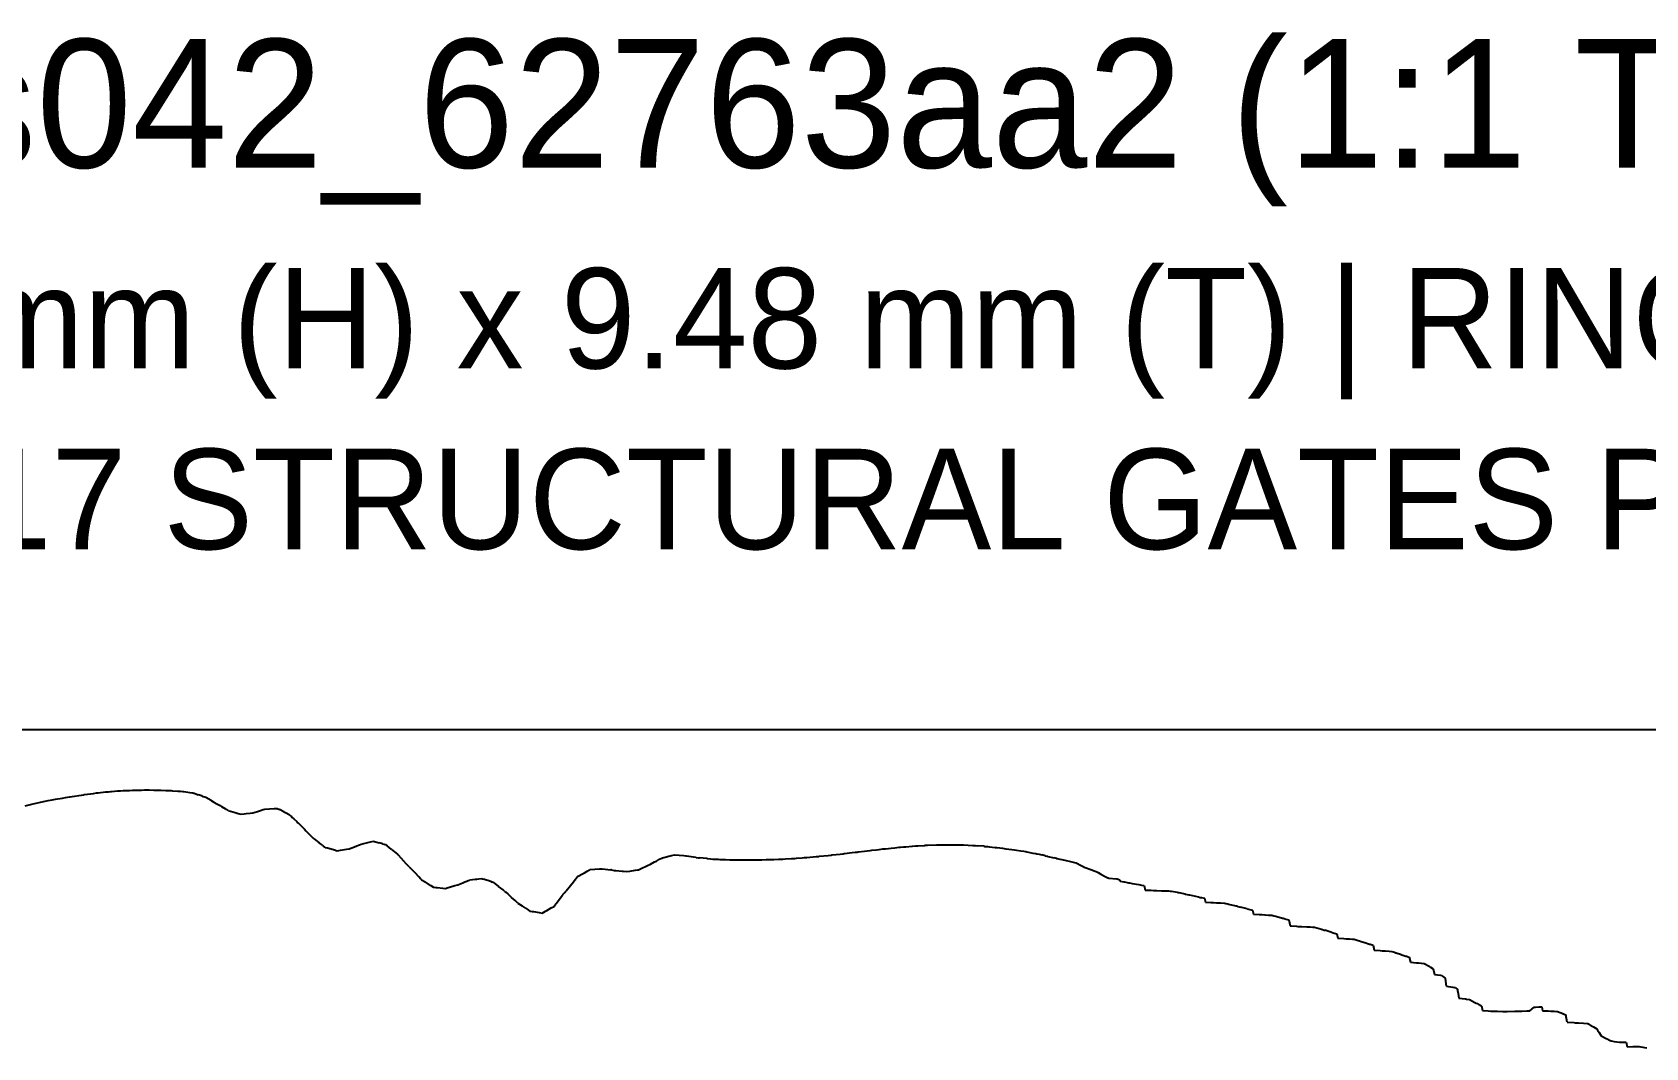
# Model space of a CAD drawing. Extents: x -19 to 227, y -64 to 33.
# Drawn here: x 61.13 to 101.32, y 7.3 to 32.58 of the extents above; entities that cross this region are included whole.
import ezdxf

# ---------------------------------------------------------------- set-up
doc = ezdxf.new("R2010")
doc.units = 0

msp = doc.modelspace()

# ---------------------------------------------------------------- linework, layer by layer
at = {"layer": 'BOUNDING_BOX'}
msp.add_line((153.6264, 15.2101), (-19.1476, 15.2101), dxfattribs=at)
at = {"layer": 'MIDPLANE_Z0_OUTLINE'}
for p, q in [((62.7742, 13.6446), (62.9547, 13.6641)), ((62.9547, 13.6641), (63.0259, 13.6717)), ((63.0259, 13.6717), (63.0815, 13.6757)), ((63.0815, 13.6757), (63.1071, 13.6775)), ((63.1071, 13.6775), (63.2547, 13.6886)), ((63.2547, 13.6886), (63.3259, 13.694)), ((63.3259, 13.694), (63.3924, 13.697)), ((63.3924, 13.697), (63.4282, 13.6986)), ((63.4282, 13.6986), (63.5547, 13.7046)), ((63.5547, 13.7046), (63.6259, 13.708)), ((63.6259, 13.708), (63.6969, 13.7094)), ((63.6969, 13.7094), (63.7399, 13.7103)), ((63.7399, 13.7103), (63.8547, 13.7127)), ((63.8547, 13.7127), (63.9259, 13.7142)), ((63.9259, 13.7142), (63.9974, 13.7138)), ((63.9974, 13.7138), (64.0431, 13.7135)), ((64.0431, 13.7135), (64.1547, 13.7128)), ((64.1547, 13.7128), (64.2259, 13.7123)), ((64.2259, 13.7123), (64.2949, 13.7101)), ((64.2949, 13.7101), (64.3383, 13.7087)), ((64.3383, 13.7087), (64.4547, 13.7047)), ((64.4547, 13.7047), (64.5259, 13.7023)), ((64.5259, 13.7023), (64.5893, 13.6985)), ((64.5893, 13.6985), (64.6259, 13.6963)), ((64.6259, 13.6963), (64.7547, 13.6881)), ((64.7547, 13.6881), (64.8259, 13.6836)), ((64.8259, 13.6836), (64.8774, 13.6769)), ((64.8774, 13.6769), (64.9031, 13.6735)), ((64.9031, 13.6735), (65.0547, 13.6528)), ((60.9494, 13.3198), (61.1547, 13.368)), ((61.1547, 13.368), (61.2259, 13.3847)), ((61.2259, 13.3847), (61.2999, 13.4)), ((61.2999, 13.4), (61.3373, 13.4076)), ((61.3373, 13.4076), (61.4547, 13.4328)), ((61.4547, 13.4328), (61.5259, 13.4481)), ((61.5259, 13.4481), (61.6226, 13.4659)), ((61.6226, 13.4659), (61.7118, 13.4822)), ((61.7118, 13.4822), (61.7547, 13.4904)), ((61.7547, 13.4904), (61.8259, 13.5041)), ((61.8259, 13.5041), (61.8825, 13.5133)), ((61.8825, 13.5133), (61.9543, 13.5251)), ((61.9543, 13.5251), (62.0547, 13.5415)), ((62.0547, 13.5415), (62.0743, 13.5447)), ((62.0743, 13.5447), (62.1202, 13.5525)), ((62.1202, 13.5525), (62.1259, 13.5534)), ((62.1259, 13.5534), (62.3449, 13.5861)), ((62.3449, 13.5861), (62.3547, 13.5876)), ((62.3547, 13.5876), (62.4136, 13.5963)), ((62.4158, 13.5967), (62.4136, 13.5963)), ((62.4259, 13.5982), (62.4158, 13.5967)), ((62.4259, 13.5982), (62.4277, 13.5985)), ((62.4277, 13.5985), (62.4282, 13.5985)), ((62.4282, 13.5985), (62.6547, 13.6299)), ((62.6547, 13.6299), (62.7259, 13.6397)), ((62.7259, 13.6397), (62.7609, 13.6432)), ((62.7609, 13.6432), (62.7742, 13.6446)), ((65.0547, 13.6528), (65.1259, 13.643)), ((65.1259, 13.643), (65.1511, 13.6345)), ((65.1511, 13.6345), (65.1608, 13.6312)), ((65.1608, 13.6312), (65.2036, 13.6162)), ((65.2036, 13.6162), (65.2608, 13.5963)), ((65.3547, 13.5654), (65.2608, 13.5963)), ((65.3547, 13.5654), (65.385, 13.5554)), ((65.385, 13.5554), (65.4232, 13.5425)), ((65.4232, 13.5425), (65.4259, 13.5415)), ((65.4259, 13.5415), (65.4553, 13.5251)), ((65.583, 13.4534), (65.4553, 13.5251)), ((65.583, 13.4534), (65.6547, 13.4124)), ((65.6547, 13.4124), (65.7259, 13.3716)), ((65.7259, 13.3716), (65.7585, 13.3526)), ((65.7585, 13.3526), (65.7735, 13.3439)), ((65.7735, 13.3439), (65.8061, 13.3244)), ((65.8061, 13.3244), (65.8531, 13.2963)), ((65.9547, 13.239), (65.8531, 13.2963)), ((65.9547, 13.239), (65.9636, 13.234)), ((65.9636, 13.234), (65.9791, 13.2251)), ((66.0259, 13.198), (65.9791, 13.2251)), ((66.0259, 13.198), (66.0693, 13.1857)), ((66.0693, 13.1857), (66.183, 13.1534)), ((66.183, 13.1534), (66.2547, 13.1321)), ((66.2547, 13.1321), (66.3259, 13.1109)), ((66.3259, 13.1109), (66.4066, 13.1209)), ((66.4066, 13.1209), (66.4566, 13.127)), ((66.4566, 13.127), (66.5547, 13.1381)), ((66.5547, 13.1381), (66.6259, 13.1462)), ((66.6259, 13.1462), (66.7398, 13.1812)), ((66.7398, 13.1812), (66.8422, 13.2126)), ((66.8422, 13.2126), (66.8547, 13.2163)), ((66.8547, 13.2163), (66.8839, 13.2251)), ((66.8839, 13.2251), (66.9215, 13.2363)), ((66.9215, 13.2363), (66.9259, 13.2376)), ((66.9259, 13.2376), (67.1547, 13.2499)), ((67.1547, 13.2499), (67.1809, 13.2513)), ((67.1809, 13.2513), (67.221, 13.253)), ((67.221, 13.253), (67.2259, 13.2532)), ((67.2259, 13.2532), (67.2843, 13.2251)), ((67.3994, 13.1698), (67.2843, 13.2251)), ((67.3994, 13.1698), (67.4547, 13.142)), ((67.4547, 13.142), (67.5259, 13.1062)), ((67.5259, 13.1062), (67.5615, 13.0729)), ((67.5615, 13.0729), (67.5826, 13.053)), ((67.5826, 13.053), (67.605, 13.0312)), ((67.605, 13.0312), (67.641, 12.9963)), ((67.641, 12.9963), (67.7192, 12.9251)), ((67.7192, 12.9251), (67.7378, 12.9082)), ((67.7378, 12.9082), (67.7547, 12.8922)), ((67.7547, 12.8922), (67.8259, 12.825)), ((67.8259, 12.825), (67.8628, 12.7866)), ((67.8628, 12.7866), (67.8889, 12.7593)), ((67.8889, 12.7593), (67.9123, 12.7342)), ((67.9123, 12.7342), (67.9476, 12.6963)), ((67.9476, 12.6963), (68.0184, 12.6251)), ((68.0184, 12.6251), (68.0365, 12.6069)), ((68.0365, 12.6069), (68.0547, 12.5881)), ((68.0547, 12.5881), (68.1259, 12.5141)), ((68.1259, 12.5141), (68.1669, 12.4831)), ((68.1669, 12.4831), (68.193, 12.4634)), ((68.193, 12.4634), (68.2338, 12.4312)), ((68.2338, 12.4312), (68.2779, 12.3963)), ((68.3547, 12.34), (68.2779, 12.3963)), ((68.3547, 12.34), (68.3633, 12.3337)), ((68.3633, 12.3337), (68.3744, 12.3251)), ((68.4259, 12.2851), (68.3744, 12.3251)), ((68.4259, 12.2851), (68.4796, 12.2708)), ((68.4796, 12.2708), (68.575, 12.2454)), ((68.575, 12.2454), (68.6547, 12.221)), ((68.6547, 12.221), (68.7259, 12.199)), ((68.7259, 12.199), (68.8074, 12.2147)), ((68.8074, 12.2147), (68.8531, 12.2235)), ((68.8531, 12.2235), (68.9547, 12.2398)), ((68.9547, 12.2398), (69.0259, 12.2512)), ((69.0259, 12.2512), (69.1561, 12.3022)), ((69.1561, 12.3022), (69.2145, 12.3251)), ((69.2145, 12.3251), (69.2547, 12.3408)), ((69.2547, 12.3408), (69.2806, 12.351)), ((69.2806, 12.351), (69.3185, 12.3651)), ((69.3185, 12.3651), (69.3259, 12.3679)), ((69.3259, 12.3679), (69.4237, 12.3893)), ((69.4237, 12.3893), (69.4557, 12.3963)), ((69.4557, 12.3963), (69.5547, 12.4191)), ((69.5547, 12.4191), (69.6259, 12.4355)), ((69.6259, 12.4355), (69.6488, 12.4296)), ((69.6488, 12.4296), (69.6571, 12.4275)), ((69.6571, 12.4275), (69.7108, 12.4132)), ((69.7108, 12.4132), (69.7739, 12.3963)), ((69.8547, 12.3756), (69.7739, 12.3963)), ((69.8547, 12.3756), (69.8949, 12.3653)), ((69.8949, 12.3653), (69.9221, 12.358)), ((69.9221, 12.358), (69.9259, 12.3569)), ((69.9259, 12.3569), (69.9655, 12.3251)), ((70.0704, 12.2408), (69.9655, 12.3251)), ((70.0704, 12.2408), (70.1547, 12.1727)), ((70.1547, 12.1727), (70.2259, 12.1153)), ((70.2259, 12.1153), (70.2327, 12.1078)), ((70.2327, 12.1078), (70.2349, 12.1053)), ((70.2349, 12.1053), (70.2369, 12.1031)), ((70.2369, 12.1031), (70.243, 12.0963)), ((70.243, 12.0963), (70.3102, 12.0251)), ((76.8284, 12.0251), (77.0547, 12.0787)), ((77.0547, 12.0787), (77.125, 12.0954)), ((77.125, 12.0954), (77.1257, 12.0956)), ((77.1257, 12.0956), (77.1259, 12.0956)), ((77.1259, 12.0956), (77.3547, 12.0787)), ((77.3547, 12.0787), (77.4046, 12.075)), ((77.4046, 12.075), (77.4222, 12.0739)), ((77.4222, 12.0739), (77.4259, 12.0736)), ((77.4259, 12.0736), (77.6547, 12.0376)), ((80.6547, 12.0553), (80.688, 12.0583)), ((80.688, 12.0583), (80.7207, 12.0613)), ((80.7207, 12.0613), (80.7259, 12.0618)), ((80.7259, 12.0618), (80.9547, 12.0856)), ((80.9547, 12.0856), (81.0222, 12.0926)), ((81.0222, 12.0926), (81.0251, 12.0929)), ((81.0251, 12.0929), (81.0259, 12.093)), ((81.0259, 12.093), (81.0485, 12.0955)), ((81.0485, 12.0955), (81.0555, 12.0963)), ((81.0555, 12.0963), (81.2547, 12.119)), ((81.2547, 12.119), (81.3259, 12.1271)), ((81.3259, 12.1271), (81.3516, 12.1301)), ((81.3516, 12.1301), (81.3609, 12.1312)), ((81.3609, 12.1312), (81.5547, 12.1544)), ((81.5547, 12.1544), (81.6259, 12.1629)), ((81.6259, 12.1629), (81.6786, 12.1693)), ((81.6786, 12.1693), (81.7017, 12.1721)), ((81.7017, 12.1721), (81.8547, 12.1906)), ((81.8547, 12.1906), (81.9259, 12.1993)), ((81.9259, 12.1993), (82.0005, 12.2081)), ((82.0005, 12.2081), (82.0427, 12.2131)), ((82.0427, 12.2131), (82.1547, 12.2263)), ((82.1547, 12.2263), (82.2259, 12.2348)), ((82.2259, 12.2348), (82.3129, 12.2444)), ((82.3129, 12.2444), (82.3816, 12.252)), ((82.3816, 12.252), (82.4547, 12.26)), ((82.4547, 12.26), (82.5259, 12.2679)), ((82.5259, 12.2679), (82.6106, 12.2762)), ((82.6106, 12.2762), (82.7161, 12.2865)), ((82.7161, 12.2865), (82.7547, 12.2903)), ((82.7547, 12.2903), (82.8259, 12.2972)), ((82.8259, 12.2972), (82.8873, 12.3022)), ((82.8873, 12.3022), (83.0445, 12.3149)), ((83.0445, 12.3149), (83.0547, 12.3157)), ((83.0547, 12.3157), (83.1259, 12.3215)), ((83.1259, 12.3215), (83.1375, 12.3222)), ((83.1375, 12.3222), (83.1866, 12.3251)), ((83.1866, 12.3251), (83.3547, 12.3351)), ((83.3547, 12.3351), (83.3653, 12.3357)), ((83.3653, 12.3357), (83.4224, 12.3391)), ((83.4224, 12.3391), (83.4259, 12.3393)), ((83.4259, 12.3393), (83.6547, 12.3472)), ((83.6547, 12.3472), (83.6776, 12.348)), ((83.6776, 12.348), (83.7212, 12.3495)), ((83.7212, 12.3495), (83.7259, 12.3497)), ((83.7259, 12.3497), (83.9547, 12.3513)), ((83.9547, 12.3513), (83.9811, 12.3515)), ((83.9811, 12.3515), (84.0212, 12.3518)), ((84.0212, 12.3518), (84.0259, 12.3518)), ((84.0259, 12.3518), (84.2547, 12.3467)), ((84.2547, 12.3467), (84.2758, 12.3462)), ((84.2758, 12.3462), (84.3219, 12.3451)), ((84.3219, 12.3451), (84.3259, 12.3451)), ((84.3259, 12.3451), (84.5547, 12.3331)), ((84.5547, 12.3331), (84.5623, 12.3327)), ((84.5623, 12.3327), (84.6248, 12.3295)), ((84.6248, 12.3295), (84.6259, 12.3294)), ((84.6259, 12.3294), (84.679, 12.3251)), ((84.8414, 12.3118), (84.679, 12.3251)), ((84.8414, 12.3118), (84.8547, 12.3107)), ((84.8547, 12.3107), (84.9259, 12.3049)), ((84.9259, 12.3049), (84.9675, 12.3004)), ((84.9675, 12.3004), (85.1143, 12.2847)), ((85.1143, 12.2847), (85.1547, 12.2804)), ((85.1547, 12.2804), (85.2259, 12.2727)), ((85.2259, 12.2727), (85.2922, 12.2641)), ((85.2922, 12.2641), (85.3822, 12.2526)), ((85.3822, 12.2526), (85.4547, 12.2431)), ((85.4547, 12.2431), (85.5259, 12.2337)), ((85.5259, 12.2337), (85.5932, 12.2236)), ((85.5932, 12.2236), (85.6453, 12.2157)), ((85.6453, 12.2157), (85.7547, 12.1987)), ((85.7547, 12.1987), (85.8259, 12.1872)), ((85.8259, 12.1872), (85.8772, 12.178)), ((85.8772, 12.178), (85.903, 12.1734)), ((85.903, 12.1734), (86.0547, 12.1445)), ((86.0547, 12.1445), (86.1259, 12.1305)), ((86.1259, 12.1305), (86.1473, 12.126)), ((86.1473, 12.126), (86.1541, 12.1245)), ((86.1541, 12.1245), (86.2067, 12.1122)), ((86.2067, 12.1122), (86.2744, 12.0963)), ((86.3547, 12.0777), (86.2744, 12.0963)), ((86.3547, 12.0777), (86.3974, 12.0678)), ((86.3974, 12.0678), (86.4216, 12.0626)), ((86.4216, 12.0626), (86.4259, 12.0616)), ((86.4259, 12.0616), (86.5785, 12.0251)), ((70.3102, 12.0251), (70.3803, 11.9507)), ((70.4547, 11.8684), (70.3803, 11.9507)), ((70.5199, 11.7963), (70.4547, 11.8684)), ((70.5199, 11.7963), (70.5206, 11.7956)), ((70.5206, 11.7956), (70.5229, 11.7933)), ((70.5229, 11.7933), (70.5252, 11.7908)), ((70.5252, 11.7908), (70.5259, 11.79)), ((70.5259, 11.79), (70.59, 11.7251)), ((70.6718, 11.6422), (70.59, 11.7251)), ((74.8802, 11.6506), (74.9547, 11.694)), ((74.9547, 11.694), (75.0081, 11.7251)), ((75.0081, 11.7251), (75.0196, 11.7318)), ((75.0196, 11.7318), (75.0259, 11.7355)), ((75.0259, 11.7355), (75.2547, 11.749)), ((75.2547, 11.749), (75.2801, 11.7505)), ((75.2801, 11.7505), (75.3212, 11.7513)), ((75.3212, 11.7513), (75.3259, 11.7514)), ((75.3259, 11.7514), (75.5411, 11.7251)), ((75.5532, 11.7236), (75.5411, 11.7251)), ((75.5532, 11.7236), (75.5547, 11.7233)), ((75.5547, 11.7233), (75.6259, 11.7086)), ((75.6259, 11.7086), (75.663, 11.7057)), ((75.663, 11.7057), (75.8229, 11.6933)), ((75.8229, 11.6933), (75.8547, 11.6893)), ((75.8547, 11.6893), (75.9259, 11.6804)), ((75.9259, 11.6804), (76.011, 11.6945)), ((76.011, 11.6945), (76.1467, 11.717)), ((76.1467, 11.717), (76.1547, 11.7181)), ((76.1547, 11.7181), (76.2054, 11.7251)), ((76.2054, 11.7251), (76.225, 11.7277)), ((76.225, 11.7277), (76.2259, 11.7279)), ((76.2259, 11.7279), (76.347, 11.7801)), ((76.347, 11.7801), (76.3847, 11.7963)), ((76.3847, 11.7963), (76.4547, 11.8304)), ((76.4547, 11.8304), (76.5259, 11.8652)), ((76.5259, 11.8652), (76.6291, 11.9207)), ((76.6291, 11.9207), (76.675, 11.9454)), ((76.675, 11.9454), (76.7547, 11.9871)), ((76.7547, 11.9871), (76.8259, 12.0245)), ((76.8259, 12.0245), (76.8284, 12.0251)), ((76.8284, 12.0251), (76.8284, 12.0251)), ((77.6547, 12.0376), (77.6655, 12.0359)), ((77.6655, 12.0359), (77.7253, 12.0277)), ((77.7253, 12.0277), (77.7259, 12.0276)), ((77.7259, 12.0276), (77.7497, 12.0251)), ((77.935, 12.0054), (77.7497, 12.0251)), ((77.935, 12.0054), (77.9547, 12.0037)), ((77.9547, 12.0037), (78.0259, 11.9976)), ((78.0259, 11.9976), (78.0792, 11.9948)), ((78.0792, 11.9948), (78.2173, 11.9876)), ((78.2173, 11.9876), (78.2547, 11.986)), ((78.2547, 11.986), (78.3259, 11.9828)), ((78.3259, 11.9828), (78.3936, 11.9811)), ((78.3936, 11.9811), (78.5078, 11.9782)), ((78.5078, 11.9782), (78.5547, 11.9771)), ((78.5547, 11.9771), (78.6259, 11.9753)), ((78.6259, 11.9753), (78.6989, 11.9747)), ((78.6989, 11.9747), (78.8035, 11.9739)), ((78.8035, 11.9739), (78.8547, 11.9734)), ((78.8547, 11.9734), (78.9259, 11.9728)), ((78.9259, 11.9728), (79.0012, 11.9734)), ((79.0012, 11.9734), (79.1038, 11.9741)), ((79.1038, 11.9741), (79.1547, 11.9745)), ((79.1547, 11.9745), (79.2259, 11.975)), ((79.2259, 11.975), (79.3014, 11.9768)), ((79.3014, 11.9768), (79.409, 11.9794)), ((79.409, 11.9794), (79.4547, 11.9804)), ((79.4547, 11.9804), (79.5259, 11.9821)), ((79.5259, 11.9821), (79.5988, 11.9851)), ((79.5988, 11.9851), (79.7196, 11.99)), ((79.7196, 11.99), (79.7547, 11.9914)), ((79.7547, 11.9914), (79.8259, 11.9943)), ((79.8259, 11.9943), (79.8893, 11.998)), ((79.8893, 11.998), (80.0361, 12.0065)), ((80.0361, 12.0065), (80.0547, 12.0076)), ((80.0547, 12.0076), (80.1259, 12.0117)), ((80.1259, 12.0117), (80.1627, 12.0145)), ((80.1627, 12.0145), (80.3018, 12.0251)), ((80.3018, 12.0251), (80.3547, 12.0291)), ((80.3547, 12.0291), (80.359, 12.0294)), ((80.359, 12.0294), (80.4233, 12.0343)), ((80.4233, 12.0343), (80.4259, 12.0345)), ((80.4259, 12.0345), (80.6547, 12.0553)), ((86.64, 12.0104), (86.5785, 12.0251)), ((86.64, 12.0104), (86.6547, 12.0074)), ((86.6547, 12.0074), (86.7259, 11.9923)), ((86.7259, 11.9923), (86.7772, 11.9803)), ((86.7772, 11.9803), (86.8848, 11.9552)), ((86.8848, 11.9552), (86.9547, 11.9402)), ((86.9547, 11.9402), (87.0259, 11.9242)), ((87.0259, 11.9242), (87.0883, 11.9093)), ((87.0883, 11.9093), (87.1291, 11.8995)), ((87.1291, 11.8995), (87.2547, 11.8329)), ((87.2547, 11.8329), (87.3206, 11.7975)), ((87.3206, 11.7975), (87.3228, 11.7963)), ((87.3228, 11.7963), (87.3249, 11.7952)), ((87.3249, 11.7952), (87.3259, 11.7948)), ((87.3259, 11.7948), (87.3288, 11.7938)), ((87.3288, 11.7938), (87.5168, 11.7251)), ((87.5168, 11.7251), (87.5452, 11.7156)), ((87.5452, 11.7156), (87.5547, 11.7125)), ((87.5547, 11.7125), (87.6259, 11.6868)), ((87.6259, 11.6868), (87.6753, 11.6574)), ((87.6753, 11.6574), (87.7453, 11.6157)), ((70.7547, 11.5541), (70.6718, 11.6422)), ((70.8089, 11.4963), (70.7547, 11.5541)), ((70.8089, 11.4963), (70.8106, 11.4947)), ((70.8106, 11.4947), (70.8176, 11.4879)), ((70.8176, 11.4879), (70.8243, 11.4811)), ((70.8243, 11.4811), (70.8259, 11.4794)), ((70.8259, 11.4794), (70.9155, 11.4251)), ((71.0022, 11.3726), (70.9155, 11.4251)), ((71.0022, 11.3726), (71.0547, 11.3388)), ((71.0547, 11.3388), (71.1259, 11.2929)), ((71.1259, 11.2929), (71.184, 11.2881)), ((71.184, 11.2881), (71.2151, 11.2855)), ((71.2151, 11.2855), (71.3547, 11.2696)), ((71.3547, 11.2696), (71.4259, 11.2615)), ((71.4259, 11.2615), (71.4924, 11.2824)), ((71.4924, 11.2824), (71.5211, 11.2915)), ((71.5211, 11.2915), (71.6547, 11.3319)), ((71.6547, 11.3319), (71.7259, 11.3534)), ((71.7259, 11.3534), (71.8573, 11.4059)), ((71.8573, 11.4059), (71.9052, 11.4251)), ((71.9052, 11.4251), (71.9547, 11.4449)), ((71.9547, 11.4449), (71.9876, 11.458)), ((71.9876, 11.458), (72.0192, 11.4706)), ((72.0192, 11.4706), (72.0259, 11.4733)), ((72.0259, 11.4733), (72.1595, 11.4908)), ((72.1595, 11.4908), (72.2018, 11.4963)), ((72.2018, 11.4963), (72.2547, 11.5036)), ((72.2547, 11.5036), (72.3259, 11.5134)), ((72.3259, 11.5134), (72.3353, 11.5099)), ((72.3353, 11.5099), (72.3384, 11.5088)), ((72.3384, 11.5088), (72.3475, 11.5054)), ((72.3475, 11.5054), (72.3716, 11.4963)), ((72.5547, 11.4311), (72.3716, 11.4963)), ((72.5547, 11.4311), (72.5591, 11.4295)), ((72.5591, 11.4295), (72.5715, 11.4251)), ((72.6259, 11.4056), (72.5715, 11.4251)), ((72.6259, 11.4056), (72.6511, 11.3856)), ((72.6511, 11.3856), (72.7426, 11.313)), ((72.8547, 11.2236), (72.7426, 11.313)), ((74.4259, 11.2064), (74.6064, 11.4251)), ((74.6064, 11.4251), (74.6083, 11.4274)), ((74.6083, 11.4274), (74.6547, 11.4836)), ((74.6547, 11.4836), (74.6652, 11.4963)), ((74.6689, 11.5006), (74.6652, 11.4963)), ((74.7259, 11.5654), (74.6689, 11.5006)), ((74.7259, 11.5654), (74.8327, 11.6243)), ((74.8327, 11.6243), (74.8802, 11.6506)), ((87.7453, 11.6157), (87.8547, 11.563)), ((87.8547, 11.563), (87.9212, 11.5291)), ((87.9212, 11.5291), (87.9259, 11.5267)), ((87.9259, 11.5267), (87.9448, 11.5152)), ((87.9448, 11.5152), (88.1376, 11.5035)), ((88.1376, 11.5035), (88.1547, 11.5025)), ((88.1547, 11.5025), (88.1795, 11.4963)), ((88.1795, 11.4963), (88.2085, 11.4789)), ((88.2085, 11.4789), (88.2204, 11.4538)), ((88.2204, 11.4538), (88.2259, 11.4421)), ((88.2259, 11.4421), (88.3214, 11.4251)), ((88.3214, 11.4251), (88.3312, 11.4233)), ((88.3312, 11.4233), (88.4344, 11.4048)), ((88.4344, 11.4048), (88.4379, 11.4042)), ((88.4379, 11.4042), (88.4547, 11.4012)), ((88.4547, 11.4012), (88.5259, 11.3883)), ((88.5259, 11.3883), (88.6878, 11.3582)), ((88.6878, 11.3582), (88.7217, 11.3519)), ((88.7217, 11.3519), (88.7547, 11.3457)), ((88.7547, 11.3457), (88.8259, 11.3323)), ((88.8259, 11.3323), (88.8513, 11.2217)), ((72.8888, 11.1963), (72.8547, 11.2236)), ((72.8888, 11.1963), (72.8916, 11.1942)), ((72.8916, 11.1942), (72.91, 11.1804)), ((72.91, 11.1804), (72.9234, 11.1702)), ((72.9234, 11.1702), (72.9259, 11.1682)), ((72.9259, 11.1682), (72.9739, 11.1251)), ((73.0691, 11.0395), (72.9739, 11.1251)), ((73.1547, 10.9609), (73.0691, 11.0395)), ((73.2249, 10.8963), (73.1547, 10.9609)), ((73.2249, 10.8963), (73.2251, 10.8961)), ((73.2251, 10.8961), (73.2255, 10.8958)), ((73.2255, 10.8958), (73.2258, 10.8956)), ((73.2258, 10.8956), (73.2259, 10.8954)), ((73.2259, 10.8954), (73.3338, 10.8251)), ((74.1334, 10.8251), (74.1698, 10.8768)), ((74.1698, 10.8768), (74.1836, 10.8963)), ((74.1836, 10.8963), (74.3298, 11.0831)), ((74.3298, 11.0831), (74.3547, 11.1149)), ((74.3547, 11.1149), (74.3626, 11.1251)), ((74.3626, 11.1251), (74.3911, 11.1615)), ((74.3911, 11.1615), (74.4119, 11.189)), ((74.4119, 11.189), (74.4174, 11.1963)), ((74.4193, 11.1985), (74.4174, 11.1963)), ((74.4259, 11.2064), (74.4193, 11.1985)), ((88.8513, 11.2217), (88.997, 11.2162)), ((88.997, 11.2162), (89.0547, 11.2141)), ((89.0547, 11.2141), (89.1259, 11.2114)), ((89.1259, 11.2114), (89.141, 11.2114)), ((89.141, 11.2114), (89.2554, 11.2067)), ((89.2554, 11.2067), (89.3547, 11.2026)), ((89.3547, 11.2026), (89.4259, 11.1997)), ((89.4259, 11.1997), (89.4293, 11.1997)), ((89.4293, 11.1997), (89.4681, 11.198)), ((89.4681, 11.198), (89.5055, 11.1963)), ((89.5055, 11.1963), (89.6514, 11.1656)), ((89.6514, 11.1656), (89.6547, 11.1649)), ((89.6547, 11.1649), (89.6876, 11.1579)), ((89.6876, 11.1579), (89.7259, 11.1498)), ((89.7259, 11.1498), (89.8397, 11.1251)), ((89.8397, 11.1251), (89.8543, 11.1219)), ((89.8543, 11.1219), (89.9342, 11.1046)), ((89.9342, 11.1046), (89.9393, 11.1034)), ((89.9393, 11.1034), (89.9547, 11.1001)), ((89.9547, 11.1001), (90.0259, 11.0844)), ((90.0259, 11.0844), (90.1795, 11.0498)), ((90.1795, 11.0498), (90.2197, 11.0408)), ((90.2197, 11.0408), (90.2547, 11.0329)), ((90.2547, 11.0329), (90.3259, 11.0168)), ((90.3259, 11.0168), (90.3485, 10.9189)), ((90.3485, 10.9189), (90.4876, 10.9125)), ((90.4876, 10.9125), (90.5547, 10.9094)), ((90.5547, 10.9094), (90.6259, 10.9061)), ((90.6259, 10.9061), (90.6357, 10.9061)), ((90.6357, 10.9061), (90.7239, 10.9018)), ((90.7239, 10.9018), (90.8337, 10.8963)), ((90.8337, 10.8963), (90.8547, 10.8913)), ((90.8547, 10.8913), (90.8549, 10.8912)), ((90.8549, 10.8912), (90.908, 10.8784)), ((90.908, 10.8784), (90.9118, 10.8775)), ((90.9118, 10.8775), (90.9259, 10.8741)), ((90.9259, 10.8741), (91.1091, 10.8288)), ((73.407, 10.7774), (73.3338, 10.8251)), ((73.407, 10.7774), (73.4547, 10.7453)), ((73.4547, 10.7453), (73.5259, 10.6975)), ((73.5259, 10.6975), (73.5826, 10.689)), ((73.5826, 10.689), (73.614, 10.6844)), ((73.614, 10.6844), (73.7547, 10.6615)), ((73.7547, 10.6615), (73.8259, 10.6499)), ((73.8259, 10.6499), (73.9101, 10.6959)), ((73.9101, 10.6959), (73.9439, 10.7143)), ((73.9439, 10.7143), (74.0547, 10.7753)), ((74.0547, 10.7753), (74.1259, 10.8145)), ((74.1259, 10.8145), (74.1334, 10.8251)), ((91.1091, 10.8288), (91.1244, 10.8251)), ((91.1244, 10.8251), (91.1487, 10.8191)), ((91.1487, 10.8191), (91.1547, 10.8176)), ((91.1547, 10.8176), (91.167, 10.8145)), ((91.167, 10.8145), (91.2259, 10.7998)), ((91.388, 10.7584), (91.2259, 10.7998)), ((91.388, 10.7584), (91.4246, 10.749)), ((91.4246, 10.749), (91.4547, 10.7413)), ((91.4547, 10.7413), (91.5259, 10.7231)), ((91.5259, 10.7231), (91.5494, 10.6198)), ((91.5494, 10.6198), (91.6909, 10.6126)), ((91.6909, 10.6126), (91.7547, 10.6093)), ((91.7547, 10.6093), (91.8259, 10.6056)), ((91.8259, 10.6056), (91.8352, 10.6056)), ((91.8352, 10.6056), (91.9203, 10.6009)), ((91.9203, 10.6009), (92.0036, 10.5963)), ((92.0036, 10.5963), (92.0547, 10.5826)), ((92.0547, 10.5826), (92.0552, 10.5825)), ((92.0552, 10.5825), (92.1, 10.5704)), ((92.1, 10.5704), (92.1035, 10.5694)), ((92.1035, 10.5694), (92.1259, 10.5634)), ((92.1259, 10.5634), (92.2653, 10.5251)), ((92.2653, 10.5251), (92.2822, 10.5204)), ((92.2822, 10.5204), (92.3354, 10.5058)), ((92.3354, 10.5058), (92.3416, 10.5041)), ((92.3416, 10.5041), (92.3547, 10.5005)), ((92.3547, 10.5005), (92.4259, 10.4808)), ((92.4259, 10.4808), (92.4588, 10.3291)), ((92.4588, 10.3291), (92.6174, 10.3207)), ((92.6174, 10.3207), (92.6547, 10.3187)), ((92.6547, 10.3187), (92.7259, 10.3149)), ((92.7259, 10.3149), (92.7446, 10.3149)), ((92.7446, 10.3149), (92.8721, 10.3076)), ((92.8721, 10.3076), (92.9547, 10.3029)), ((92.9547, 10.3029), (93.0259, 10.2988)), ((93.0259, 10.2988), (93.0284, 10.2988)), ((93.0284, 10.2988), (93.058, 10.297)), ((93.058, 10.297), (93.0686, 10.2963)), ((93.0686, 10.2963), (93.2441, 10.2447)), ((93.2441, 10.2447), (93.2547, 10.2416)), ((93.2547, 10.2416), (93.2674, 10.2378)), ((93.2674, 10.2378), (93.3103, 10.2251)), ((93.3103, 10.2251), (93.3134, 10.2242)), ((93.3134, 10.2242), (93.3259, 10.2204)), ((93.4982, 10.1686), (93.3259, 10.2204)), ((93.4982, 10.1686), (93.5302, 10.159)), ((93.5302, 10.159), (93.5547, 10.1516)), ((93.5547, 10.1516), (93.6259, 10.1301)), ((93.6259, 10.1301), (93.6504, 10.0207)), ((93.6504, 10.0207), (93.794, 10.0122)), ((93.794, 10.0122), (93.8547, 10.0086)), ((93.8547, 10.0086), (93.9259, 10.0043)), ((93.9259, 10.0043), (93.9339, 10.0043)), ((93.9339, 10.0043), (94.0105, 9.9994)), ((94.0105, 9.9994), (94.058, 9.9963)), ((94.058, 9.9963), (94.1547, 9.9661)), ((94.1547, 9.9661), (94.1549, 9.966)), ((94.1549, 9.966), (94.1859, 9.9563)), ((94.1859, 9.9563), (94.187, 9.956)), ((94.187, 9.956), (94.2259, 9.9437)), ((94.2259, 9.9437), (94.2846, 9.9251)), ((94.2846, 9.9251), (94.3202, 9.9138)), ((94.3202, 9.9138), (94.4138, 9.8841)), ((94.4138, 9.8841), (94.4362, 9.877)), ((94.4362, 9.877), (94.4547, 9.871)), ((94.4547, 9.871), (94.5259, 9.8483)), ((94.5259, 9.8483), (94.5532, 9.7236)), ((94.5532, 9.7236), (94.7028, 9.7143)), ((94.7028, 9.7143), (94.7547, 9.7111)), ((94.7547, 9.7111), (94.8259, 9.7067)), ((94.8259, 9.7067), (94.8363, 9.7067)), ((94.8363, 9.7067), (94.928, 9.7006)), ((94.928, 9.7006), (94.9913, 9.6963)), ((94.9913, 9.6963), (95.0547, 9.6754)), ((95.0547, 9.6754), (95.0555, 9.6751)), ((95.0555, 9.6751), (95.0925, 9.6629)), ((95.0925, 9.6629), (95.0964, 9.6616)), ((95.0964, 9.6616), (95.1259, 9.6518)), ((95.1259, 9.6518), (95.2051, 9.6251)), ((95.2051, 9.6251), (95.2435, 9.6121)), ((95.2435, 9.6121), (95.3169, 9.5873)), ((95.3169, 9.5873), (95.338, 9.58)), ((95.338, 9.58), (95.3547, 9.5742)), ((95.3547, 9.5742), (95.4259, 9.5495)), ((95.4259, 9.5495), (95.4532, 9.4236)), ((95.4532, 9.4236), (95.6027, 9.4127)), ((95.6027, 9.4127), (95.6547, 9.4089)), ((95.6547, 9.4089), (95.7259, 9.4037)), ((95.7259, 9.4037), (95.7333, 9.4037)), ((95.7333, 9.4037), (95.7987, 9.3963)), ((95.7987, 9.3963), (95.9223, 9.3251)), ((95.9223, 9.3251), (95.934, 9.3183)), ((95.934, 9.3183), (95.9428, 9.3132)), ((95.9428, 9.3132), (95.9499, 9.3089)), ((95.9499, 9.3089), (95.9547, 9.306)), ((95.9547, 9.306), (96.0259, 9.2625)), ((96.0259, 9.2625), (96.0526, 9.123)), ((96.0526, 9.123), (96.2009, 9.1015)), ((96.2009, 9.1015), (96.2371, 9.0963)), ((96.2371, 9.0963), (96.2547, 9.0805)), ((96.2547, 9.0805), (96.2566, 9.0788)), ((96.2566, 9.0788), (96.2839, 9.0543)), ((96.2839, 9.0543), (96.289, 9.0498)), ((96.289, 9.0498), (96.3166, 9.0251)), ((96.3166, 9.0251), (96.3259, 9.0167)), ((96.3565, 8.8269), (96.3259, 9.0167)), ((96.3565, 8.8269), (96.5119, 8.8052)), ((96.5119, 8.8052), (96.5547, 8.7992)), ((96.5547, 8.7992), (96.5755, 8.7963)), ((96.5755, 8.7963), (96.6024, 8.7728)), ((96.6024, 8.7728), (96.6075, 8.7684)), ((96.6075, 8.7684), (96.6259, 8.7525)), ((96.6259, 8.7525), (96.6304, 8.7251)), ((96.6304, 8.7251), (96.6426, 8.6492)), ((96.6426, 8.6492), (96.6614, 8.5318)), ((96.6614, 8.5318), (96.8235, 8.51)), ((96.8235, 8.51), (96.8547, 8.5058)), ((96.8547, 8.5058), (96.9254, 8.4963)), ((96.9254, 8.4963), (96.9257, 8.4961)), ((96.9257, 8.4961), (96.9258, 8.496)), ((96.9258, 8.496), (96.9259, 8.4959)), ((96.9259, 8.4959), (97.0635, 8.4251)), ((97.0635, 8.4251), (97.0969, 8.4079)), ((97.0969, 8.4079), (97.1237, 8.3941)), ((97.1237, 8.3941), (97.1436, 8.3839)), ((97.1436, 8.3839), (97.1547, 8.3783)), ((97.1547, 8.3783), (97.2259, 8.3421)), ((97.2259, 8.3421), (97.2507, 8.2211)), ((97.2507, 8.2211), (97.395, 8.2131)), ((97.395, 8.2131), (97.4547, 8.2098)), ((97.4547, 8.2098), (97.5259, 8.2059)), ((97.5259, 8.2059), (97.5355, 8.2059)), ((97.5355, 8.2059), (97.6223, 8.2039)), ((97.6223, 8.2039), (97.7547, 8.2009)), ((97.7547, 8.2009), (97.8259, 8.1993)), ((97.8259, 8.1993), (97.8289, 8.1993)), ((97.8289, 8.1993), (97.8638, 8.2002)), ((97.8638, 8.2002), (98.0547, 8.205)), ((98.0547, 8.205), (98.1259, 8.2068)), ((98.1259, 8.2068), (98.1364, 8.2068)), ((98.1364, 8.2068), (98.2283, 8.2095)), ((98.2283, 8.2095), (98.3547, 8.2132)), ((98.3547, 8.2132), (98.4259, 8.2154)), ((98.4259, 8.2154), (98.5347, 8.3051)), ((98.5347, 8.3051), (98.5739, 8.3076)), ((98.5739, 8.3076), (98.6547, 8.3128)), ((98.6547, 8.3128), (98.7259, 8.3174)), ((98.7259, 8.3174), (98.7483, 8.2187)), ((98.7483, 8.2187), (98.8869, 8.211)), ((98.8869, 8.211), (98.9547, 8.2073)), ((98.9547, 8.2073), (99.0259, 8.2034)), ((99.0259, 8.2034), (99.033, 8.2034)), ((99.033, 8.2034), (99.103, 8.1978)), ((99.103, 8.1978), (99.1208, 8.1963)), ((99.1208, 8.1963), (99.2513, 8.145)), ((99.2513, 8.145), (99.2547, 8.1436)), ((99.2547, 8.1436), (99.268, 8.1384)), ((99.268, 8.1384), (99.3017, 8.1251)), ((99.3017, 8.1251), (99.3033, 8.1244)), ((99.3033, 8.1244), (99.3259, 8.1155)), ((99.363, 7.9334), (99.3259, 8.1155)), ((99.363, 7.9334), (99.5268, 7.9215)), ((99.5268, 7.9215), (99.5547, 7.9195)), ((99.5547, 7.9195), (99.6259, 7.9143)), ((99.6259, 7.9143), (99.6439, 7.9143)), ((99.6439, 7.9143), (99.7693, 7.9044)), ((99.7693, 7.9044), (99.8547, 7.8977)), ((99.8547, 7.8977), (99.872, 7.8963)), ((99.872, 7.8963), (99.9093, 7.8797)), ((99.9093, 7.8797), (99.9106, 7.8787)), ((99.9106, 7.8787), (99.9259, 7.8658)), ((99.9259, 7.8658), (99.9973, 7.8251)), ((99.9973, 7.8251), (100.016, 7.8144)), ((100.016, 7.8144), (100.0975, 7.7679)), ((100.0975, 7.7679), (100.1178, 7.7364)), ((100.1178, 7.7364), (100.1547, 7.6789)), ((100.1547, 7.6789), (100.2078, 7.5963)), ((100.2078, 7.5963), (100.2171, 7.5875)), ((100.2171, 7.5875), (100.2191, 7.586)), ((100.2191, 7.586), (100.2259, 7.5808)), ((100.2259, 7.5808), (100.3341, 7.5251)), ((100.3341, 7.5251), (100.354, 7.5148)), ((100.354, 7.5148), (100.4137, 7.4841)), ((100.4137, 7.4841), (100.4287, 7.4795)), ((100.4287, 7.4795), (100.4547, 7.4717)), ((100.4547, 7.4717), (100.5259, 7.4502)), ((100.5259, 7.4502), (100.6602, 7.4306)), ((100.6602, 7.4306), (100.6963, 7.4312)), ((100.6963, 7.4312), (100.7547, 7.4322)), ((100.7547, 7.4322), (100.8259, 7.4333)), ((100.8259, 7.4333), (100.852, 7.3223)), ((100.852, 7.3223), (100.999, 7.3253)), ((100.999, 7.3253), (101.0547, 7.3265)), ((101.0547, 7.3265), (101.1259, 7.3237)), ((101.1259, 7.3237), (101.1533, 7.3237)), ((101.1533, 7.3237), (101.2891, 7.3041)), ((101.2891, 7.3041), (101.3432, 7.2963))]:
    msp.add_line(p, q, dxfattribs=at)

# ---------------------------------------------------------------- texts
at = {"layer": 'DIMENSIONS'}
for s, height, p in [('JARAMBIT G4 v4.0.0 WINNER: g4v400_s042_62763aa2 (1:1 TRUE SCALE, UNITS: MILLIMETERS, 1 DRAWING UNIT = 1 MM)', 3.2, (-19.148, 29.21)), ('OVERALL BOUNDING BOX: 172.77 mm (L) x 50.06 mm (H) x 9.48 mm (T) | RING BORE: 24.90 mm AT X = -3.93 mm', 2.5, (-19.148, 24.21)), ('MATERIAL: Ti-6Al-4V ELI HIP (yield 828 MPa) | ALL 17 STRUCTURAL GATES PASSED (SF_LCB >= 1.00)', 2.5, (-19.148, 19.71))]:
    msp.add_text(s, height=height, dxfattribs=at).set_placement(p)

doc.saveas('drawing.dxf')
